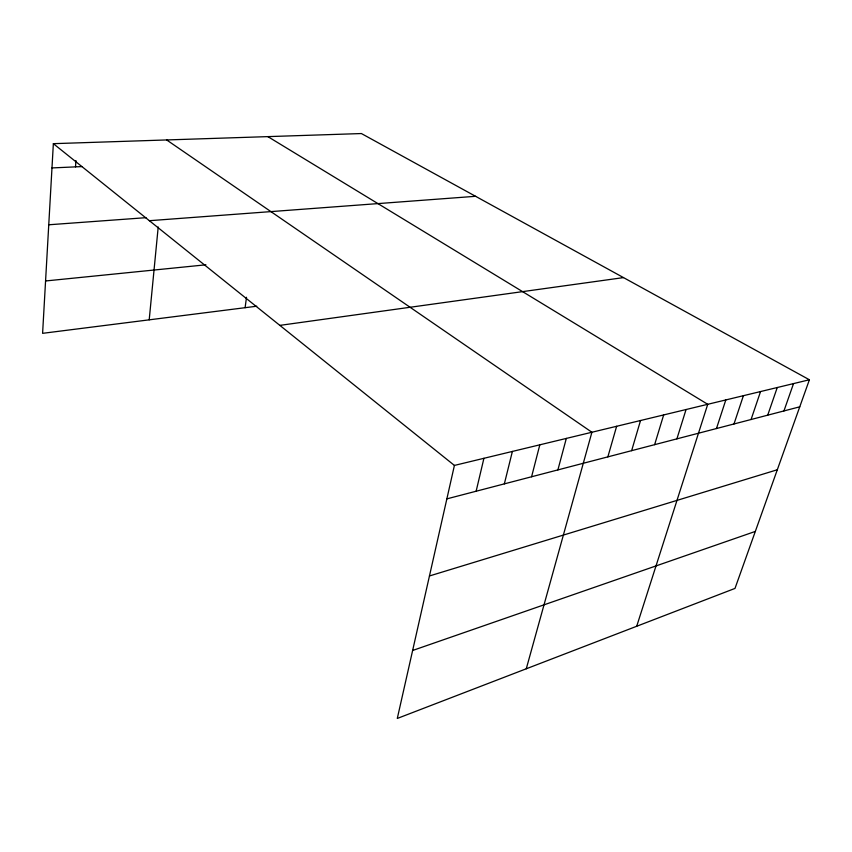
<?xml version="1.0" encoding="UTF-8"?>
<svg xmlns="http://www.w3.org/2000/svg" width="852" height="852" viewBox="0 0 852 852"><rect width="100%" height="100%" fill="white"/><g stroke="black" fill="none" stroke-linecap="round" stroke-linejoin="round"><path stroke-width="1.28" d="M809.4 379.768L454.414 465.426L397.288 718.449L734.999 588.413L809.4 379.768L361.397 133.551L53.356 143.668L42.6 333.334L256.75 306.219M75.519 166.875L75.934 160.559M149.206 319.83L158.206 227.005M245.11 307.689L246.505 297.263M476.13 491.242L483.925 458.301M504.352 483.872L512.382 451.432M531.584 476.769L539.827 444.808M557.89 469.91L566.324 438.418M526.27 668.788L591.906 432.252L166.651 139.941M607.859 456.874L616.635 426.288M631.63 450.676L640.534 420.515M654.624 444.669L663.665 414.935M676.893 438.865L686.052 409.535M636.7 626.263L707.735 404.306L267.858 136.618M716.468 428.545L725.808 399.939M733.998 423.966L743.402 395.701M751.07 419.514L760.548 391.558M767.716 415.169L777.248 387.532M783.936 410.941L793.531 383.602M412.634 650.481L755.319 531.424M429.451 575.973L777.312 469.761M446.863 498.867L799.762 406.809M279.85 325.379L623.504 277.603M45.571 280.968L205.907 264.802M149.366 220.7L475.586 196.301M48.756 224.779L146.011 217.675M51.983 167.929L81.909 166.587M53.356 143.668L454.414 465.426"/></g></svg>
